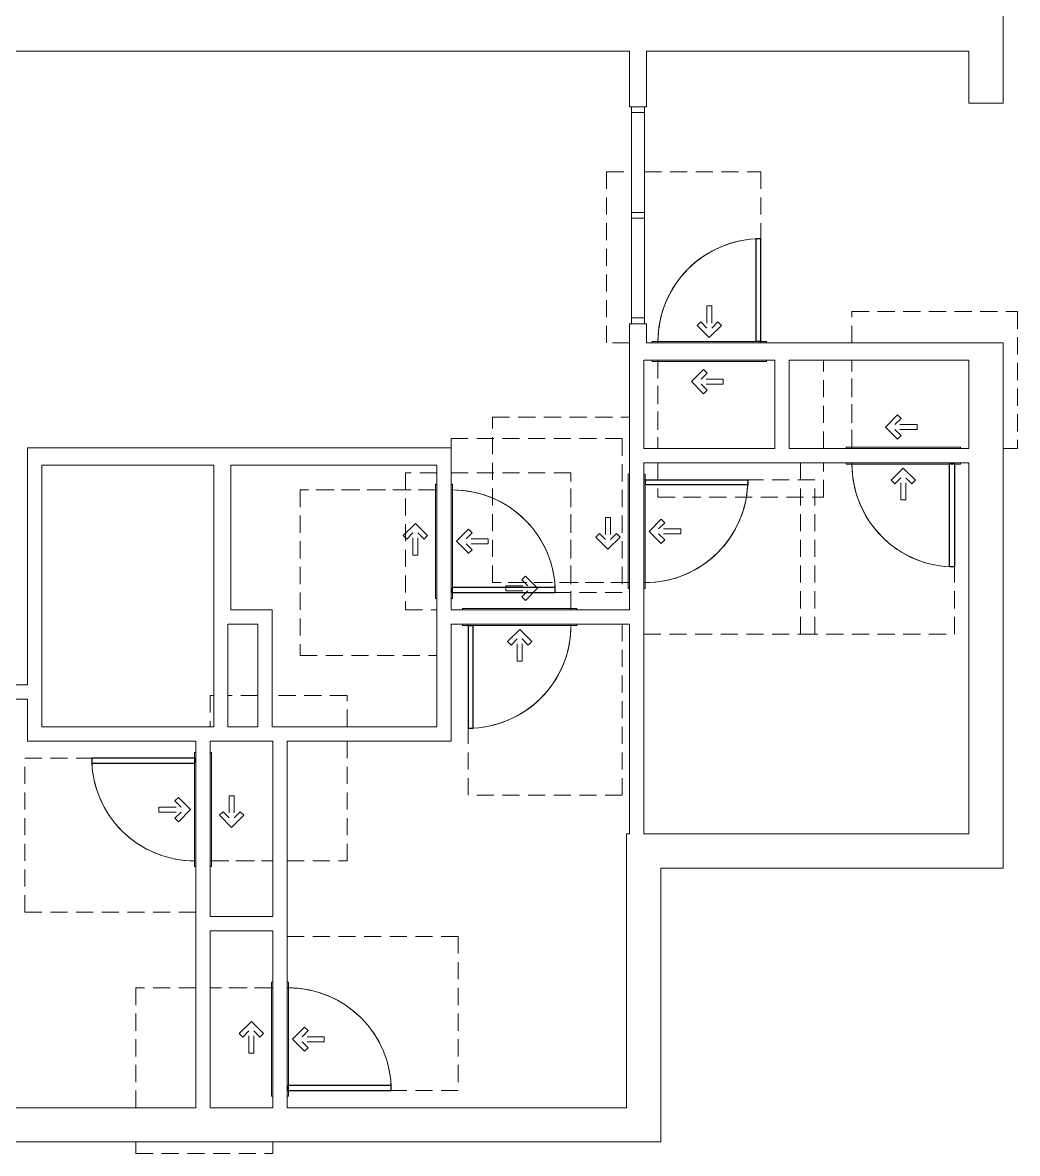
# Model space of a CAD drawing. Header units: inches. Extents: x -1419 to 104, y -84 to 1352.
# Drawn here: x -244.5 to 104.3, y 298.9 to 695.2 of the extents above; entities that cross this region are included whole.
import ezdxf

# ---------------------------------------------------------------- set-up
doc = ezdxf.new("R2010")
doc.units = ezdxf.units.IN
doc.header["$MEASUREMENT"] = 0
doc.linetypes.add('ADA Clearance', pattern=[9, 6, -3])
for name, color, linetype, lineweight in [('A-DOOR', 31, 'Continuous', 15), ('A-DOOR-FRAM', 31, 'Continuous', 9), ('A-GLAZ-CWMG', 51, 'Continuous', 9), ('A-WALL', 113, 'Continuous', 15), ('I-WALL', 2, 'Continuous', 15)]:
    doc.layers.add(name, color=color, linetype=linetype, lineweight=lineweight)

# ---------------------------------------------------------------- blocks, each defined once
blk = doc.blocks.new('Door-Single_CE_ - HM Door-2_ HM Frame-V18-ROOF')
at = {"layer": 'A-DOOR', "linetype": 'ADA Clearance', "lineweight": 9}
for p, q in [((-18, 50.5), (40, 50.5)), ((-18, 39.5), (-18, 50.5)), ((40, 50.5), (40, 2.5)), ((-18, 3), (-18, 33.5)), ((-2.02, 14.28), (-6.26, 10.04)), ((-0.78, 13.04), (-2.91, 10.91)), ((-0.78, 13.04), (-2.02, 14.28)), ((-2.02, 5.79), (-6.26, 10.04)), ((4.84, 10.91), (-2.91, 10.91)), ((4.84, 9.16), (-2.91, 9.16)), ((-0.78, 7.03), (-2.91, 9.16)), ((4.84, 10.91), (4.84, 9.16)), ((-0.78, 7.03), (-2.02, 5.79)), ((40, 2.5), (35, 2.5)), ((-36, -2.5), (-36, -62.5)), ((18, -62.5), (18, -3)), ((-4.26, -8.62), (-0.02, -4.37)), ((-3.02, -9.85), (-0.89, -7.72)), ((-0.89, -15.47), (-0.89, -7.72)), ((4.22, -8.62), (-0.02, -4.37)), ((0.86, -15.47), (0.86, -7.72)), ((2.99, -9.85), (0.86, -7.72)), ((-3.02, -9.85), (-4.26, -8.62)), ((2.99, -9.85), (4.22, -8.62)), ((0.86, -15.47), (-0.89, -15.47)), ((-36, -62.5), (18, -62.5))]:
    blk.add_line(p, q, dxfattribs=at)
at = {"layer": 'A-DOOR'}
for p, q in [((16.25, -39), (16.25, -3)), ((18, -3), (18, -39)), ((18, -39), (16.25, -39))]:
    blk.add_line(p, q, dxfattribs=at)
at = {"layer": 'A-DOOR', "lineweight": 25}
for p, q in [((16.25, -39), (16.25, -3)), ((18, -3), (18, -39)), ((18, -39), (16.25, -39))]:
    blk.add_line(p, q, dxfattribs=at)
at = {"layer": 'A-DOOR', "lineweight": 9}
blk.add_arc((18, -3), 36, 180.0012, 270, dxfattribs=at)
blk.add_arc((18, -3), 36, 180.0012, 270, dxfattribs=at)
blk.add_arc((18, -3), 36, 180.0012, 270, dxfattribs=at)
blk.add_arc((18, -3), 36, 180.0012, 270, dxfattribs=at)
blk = doc.blocks.new('Door-Single_CE_ - HM Door-2_ HM Frame-5153502-ROOF')
at = {"layer": 'A-DOOR', "linetype": 'ADA Clearance', "lineweight": 9}
for p, q in [((-36, 63), (-27.25, 63)), ((-36, 3), (-36, 63)), ((-22.75, 63), (18, 63)), ((18, 63), (18, 3.5)), ((-0.89, 15.97), (-0.89, 8.22)), ((0.86, 15.97), (-0.89, 15.97)), ((0.86, 15.97), (0.86, 8.22)), ((-3.02, 10.35), (-4.26, 9.12)), ((-4.26, 9.12), (-0.02, 4.87)), ((-3.02, 10.35), (-0.89, 8.22)), ((4.22, 9.12), (-0.02, 4.87)), ((2.99, 10.35), (0.86, 8.22)), ((2.99, 10.35), (4.22, 9.12)), ((-28, 3), (-36, 3)), ((-18, -3.5), (-18, -34)), ((40, -34), (40, -3)), ((-2.02, -6.29), (-6.26, -10.54)), ((-0.78, -7.53), (-2.91, -9.66)), ((-0.78, -7.53), (-2.02, -6.29)), ((-2.02, -14.78), (-6.26, -10.54)), ((4.84, -9.66), (-2.91, -9.66)), ((4.84, -11.41), (-2.91, -11.41)), ((-0.78, -13.54), (-2.91, -11.41)), ((4.84, -11.41), (4.84, -9.66)), ((-0.78, -13.54), (-2.02, -14.78)), ((-18, -39), (-18, -51)), ((40, -51), (40, -39)), ((-18, -51), (40, -51))]:
    blk.add_line(p, q, dxfattribs=at)
at = {"layer": 'A-DOOR'}
for p, q in [((18, 39.5), (16.25, 39.5)), ((16.25, 39.5), (16.25, 3.5)), ((18, 3.5), (18, 39.5))]:
    blk.add_line(p, q, dxfattribs=at)
at = {"layer": 'A-DOOR', "lineweight": 25}
for p, q in [((18, 39.5), (16.25, 39.5)), ((16.25, 39.5), (16.25, 3.5)), ((18, 3.5), (18, 39.5))]:
    blk.add_line(p, q, dxfattribs=at)
at = {"layer": 'A-DOOR', "lineweight": 9}
blk.add_arc((18, 3.5), 36, 90, 179.9988, dxfattribs=at)
blk.add_arc((18, 3.5), 36, 90, 179.9988, dxfattribs=at)
blk.add_arc((18, 3.5), 36, 90, 179.9988, dxfattribs=at)
blk.add_arc((18, 3.5), 36, 90, 179.9988, dxfattribs=at)
blk = doc.blocks.new('Door-Single_CE_ - HM Door-2_ HM Frame-V10-ROOF')
at = {"layer": 'A-DOOR', "linetype": 'ADA Clearance', "lineweight": 9}
for p, q in [((-18, 50.5), (40, 50.5)), ((-18, 3), (-18, 50.5)), ((40, 50.5), (40, 2.5)), ((-2.02, 14.28), (-6.26, 10.04)), ((-0.78, 13.04), (-2.91, 10.91)), ((-0.78, 13.04), (-2.02, 14.28)), ((-2.02, 5.79), (-6.26, 10.04)), ((4.84, 10.91), (-2.91, 10.91)), ((4.84, 9.16), (-2.91, 9.16)), ((-0.78, 7.03), (-2.91, 9.16)), ((4.84, 10.91), (4.84, 9.16)), ((-0.78, 7.03), (-2.02, 5.79)), ((-36, -2.5), (-36, -62.5)), ((18, -62.5), (18, -3)), ((-4.26, -8.62), (-0.02, -4.37)), ((-3.02, -9.85), (-0.89, -7.72)), ((-0.89, -15.47), (-0.89, -7.72)), ((4.22, -8.62), (-0.02, -4.37)), ((0.86, -15.47), (0.86, -7.72)), ((2.99, -9.85), (0.86, -7.72)), ((-3.02, -9.85), (-4.26, -8.62)), ((2.99, -9.85), (4.22, -8.62)), ((0.86, -15.47), (-0.89, -15.47)), ((-36, -62.5), (18, -62.5))]:
    blk.add_line(p, q, dxfattribs=at)
at = {"layer": 'A-DOOR'}
for p, q in [((16.25, -39), (16.25, -3)), ((18, -3), (18, -39)), ((18, -39), (16.25, -39))]:
    blk.add_line(p, q, dxfattribs=at)
at = {"layer": 'A-DOOR', "lineweight": 25}
for p, q in [((16.25, -39), (16.25, -3)), ((18, -3), (18, -39)), ((18, -39), (16.25, -39))]:
    blk.add_line(p, q, dxfattribs=at)
at = {"layer": 'A-DOOR', "lineweight": 9}
blk.add_arc((18, -3), 36, 180.0012, 270, dxfattribs=at)
blk.add_arc((18, -3), 36, 180.0012, 270, dxfattribs=at)
blk.add_arc((18, -3), 36, 180.0012, 270, dxfattribs=at)
blk.add_arc((18, -3), 36, 180.0012, 270, dxfattribs=at)
blk = doc.blocks.new('Door-Single_CE_ - HM Door-2_ HM Frame-V11-ROOF')
at = {"layer": 'A-DOOR', "linetype": 'ADA Clearance', "lineweight": 9}
for p, q in [((-36, 62.5), (18, 62.5)), ((-36, 2.5), (-36, 62.5)), ((18, 62.5), (18, 3)), ((-0.89, 15.47), (-0.89, 7.72)), ((0.86, 15.47), (-0.89, 15.47)), ((0.86, 15.47), (0.86, 7.72)), ((-3.02, 9.85), (-4.26, 8.62)), ((-4.26, 8.62), (-0.02, 4.37)), ((-3.02, 9.85), (-0.89, 7.72)), ((4.22, 8.62), (-0.02, 4.37)), ((2.99, 9.85), (0.86, 7.72)), ((2.99, 9.85), (4.22, 8.62)), ((-18, -3), (-18, -50.5)), ((40, -2.5), (29, -2.5)), ((40, -50.5), (40, -2.5)), ((-2.02, -5.79), (-6.26, -10.04)), ((-0.78, -7.03), (-2.91, -9.16)), ((-0.78, -7.03), (-2.02, -5.79)), ((-2.02, -14.28), (-6.26, -10.04)), ((4.84, -9.16), (-2.91, -9.16)), ((4.84, -10.91), (-2.91, -10.91)), ((-0.78, -13.04), (-2.91, -10.91)), ((4.84, -10.91), (4.84, -9.16)), ((-0.78, -13.04), (-2.02, -14.28)), ((-18, -50.5), (24, -50.5)), ((29, -50.5), (40, -50.5))]:
    blk.add_line(p, q, dxfattribs=at)
at = {"layer": 'A-DOOR'}
for p, q in [((18, 39), (16.25, 39)), ((16.25, 39), (16.25, 3)), ((18, 3), (18, 39))]:
    blk.add_line(p, q, dxfattribs=at)
at = {"layer": 'A-DOOR', "lineweight": 25}
for p, q in [((18, 39), (16.25, 39)), ((16.25, 39), (16.25, 3)), ((18, 3), (18, 39))]:
    blk.add_line(p, q, dxfattribs=at)
at = {"layer": 'A-DOOR', "lineweight": 9}
blk.add_arc((18, 3), 36, 90, 179.9988, dxfattribs=at)
blk.add_arc((18, 3), 36, 90, 179.9988, dxfattribs=at)
blk.add_arc((18, 3), 36, 90, 179.9988, dxfattribs=at)
blk.add_arc((18, 3), 36, 90, 179.9988, dxfattribs=at)
blk = doc.blocks.new('Door-Single_CE_ - HM Door-2_ HM Frame-V19-ROOF')
at = {"layer": 'A-DOOR', "linetype": 'ADA Clearance', "lineweight": 9}
for p, q in [((-36, 62.5), (18, 62.5)), ((-36, 2.5), (-36, 62.5)), ((18, 62.5), (18, 3)), ((-0.89, 15.47), (-0.89, 7.72)), ((0.86, 15.47), (-0.89, 15.47)), ((0.86, 15.47), (0.86, 7.72)), ((-3.02, 9.85), (-4.26, 8.62)), ((-4.26, 8.62), (-0.02, 4.37)), ((-3.02, 9.85), (-0.89, 7.72)), ((4.22, 8.62), (-0.02, 4.37)), ((2.99, 9.85), (0.86, 7.72)), ((2.99, 9.85), (4.22, 8.62)), ((-32.73, 2.5), (-36, 2.5)), ((-18, -3), (-18, -50.5)), ((40, -50.5), (40, -2.5)), ((-2.02, -5.79), (-6.26, -10.04)), ((-0.78, -7.03), (-2.91, -9.16)), ((-0.78, -7.03), (-2.02, -5.79)), ((-2.02, -14.28), (-6.26, -10.04)), ((4.84, -9.16), (-2.91, -9.16)), ((4.84, -10.91), (-2.91, -10.91)), ((-0.78, -13.04), (-2.91, -10.91)), ((4.84, -10.91), (4.84, -9.16)), ((-0.78, -13.04), (-2.02, -14.28)), ((-18, -50.5), (40, -50.5))]:
    blk.add_line(p, q, dxfattribs=at)
at = {"layer": 'A-DOOR'}
for p, q in [((18, 39), (16.25, 39)), ((16.25, 39), (16.25, 3)), ((18, 3), (18, 39))]:
    blk.add_line(p, q, dxfattribs=at)
at = {"layer": 'A-DOOR', "lineweight": 25}
for p, q in [((18, 39), (16.25, 39)), ((16.25, 39), (16.25, 3)), ((18, 3), (18, 39))]:
    blk.add_line(p, q, dxfattribs=at)
at = {"layer": 'A-DOOR', "lineweight": 9}
blk.add_arc((18, 3), 36, 90, 179.9988, dxfattribs=at)
blk.add_arc((18, 3), 36, 90, 179.9988, dxfattribs=at)
blk.add_arc((18, 3), 36, 90, 179.9988, dxfattribs=at)
blk.add_arc((18, 3), 36, 90, 179.9988, dxfattribs=at)
blk = doc.blocks.new('Door-Single_CE_ - HM Door-2_ HM Frame-V13-ROOF')
at = {"layer": 'A-DOOR', "linetype": 'ADA Clearance', "lineweight": 9}
for p, q in [((-36, 62.5), (18, 62.5)), ((-36, 2.5), (-36, 62.5)), ((18, 62.5), (18, 3)), ((-0.89, 15.47), (-0.89, 7.72)), ((0.86, 15.47), (-0.89, 15.47)), ((0.86, 15.47), (0.86, 7.72)), ((-3.02, 9.85), (-4.26, 8.62)), ((-4.26, 8.62), (-0.02, 4.37)), ((-3.02, 9.85), (-0.89, 7.72)), ((4.22, 8.62), (-0.02, 4.37)), ((2.99, 9.85), (0.86, 7.72)), ((2.99, 9.85), (4.22, 8.62)), ((-18, -3), (-18, -24.5)), ((40, -2.5), (36, -2.5)), ((40, -50.5), (40, -2.5)), ((-2.02, -5.79), (-6.26, -10.04)), ((-0.78, -7.03), (-2.91, -9.16)), ((-0.78, -7.03), (-2.02, -5.79)), ((-2.02, -14.28), (-6.26, -10.04)), ((4.84, -9.16), (-2.91, -9.16)), ((4.84, -10.91), (-2.91, -10.91)), ((-0.78, -13.04), (-2.91, -10.91)), ((4.84, -10.91), (4.84, -9.16)), ((-0.78, -13.04), (-2.02, -14.28)), ((-18, -29.5), (-18, -50.5)), ((-18, -50.5), (24, -50.5)), ((36, -50.5), (40, -50.5))]:
    blk.add_line(p, q, dxfattribs=at)
at = {"layer": 'A-DOOR'}
for p, q in [((18, 39), (16.25, 39)), ((16.25, 39), (16.25, 3)), ((18, 3), (18, 39))]:
    blk.add_line(p, q, dxfattribs=at)
at = {"layer": 'A-DOOR', "lineweight": 25}
for p, q in [((18, 39), (16.25, 39)), ((16.25, 39), (16.25, 3)), ((18, 3), (18, 39))]:
    blk.add_line(p, q, dxfattribs=at)
at = {"layer": 'A-DOOR', "lineweight": 9}
blk.add_arc((18, 3), 36, 90, 179.9988, dxfattribs=at)
blk.add_arc((18, 3), 36, 90, 179.9988, dxfattribs=at)
blk.add_arc((18, 3), 36, 90, 179.9988, dxfattribs=at)
blk.add_arc((18, 3), 36, 90, 179.9988, dxfattribs=at)
blk = doc.blocks.new('Door-Single_CE_ - HM Door-2_ HM Frame-V14-ROOF')
at = {"layer": 'A-DOOR', "linetype": 'ADA Clearance', "lineweight": 9}
for p, q in [((-36, 62.5), (18, 62.5)), ((-36, 2.5), (-36, 62.5)), ((18, 62.5), (18, 3)), ((-0.89, 15.47), (-0.89, 7.72)), ((0.86, 15.47), (-0.89, 15.47)), ((0.86, 15.47), (0.86, 7.72)), ((-3.02, 9.85), (-4.26, 8.62)), ((-4.26, 8.62), (-0.02, 4.37)), ((-3.02, 9.85), (-0.89, 7.72)), ((4.22, 8.62), (-0.02, 4.37)), ((2.99, 9.85), (0.86, 7.72)), ((2.99, 9.85), (4.22, 8.62)), ((-18, -3), (-18, -24.5)), ((40, -2.5), (29, -2.5)), ((40, -3.75), (40, -2.5)), ((-2.02, -5.79), (-6.26, -10.04)), ((-0.78, -7.03), (-2.91, -9.16)), ((-0.78, -7.03), (-2.02, -5.79)), ((-2.02, -14.28), (-6.26, -10.04)), ((4.84, -9.16), (-2.91, -9.16)), ((4.84, -10.91), (-2.91, -10.91)), ((-0.78, -13.04), (-2.91, -10.91)), ((4.84, -10.91), (4.84, -9.16)), ((40, -19.25), (40, -8.75)), ((-0.78, -13.04), (-2.02, -14.28)), ((40, -50.5), (40, -24.25)), ((-18, -29.5), (-18, -50.5)), ((-18, -50.5), (24, -50.5)), ((29, -50.5), (40, -50.5))]:
    blk.add_line(p, q, dxfattribs=at)
at = {"layer": 'A-DOOR'}
for p, q in [((18, 39), (16.25, 39)), ((16.25, 39), (16.25, 3)), ((18, 3), (18, 39))]:
    blk.add_line(p, q, dxfattribs=at)
at = {"layer": 'A-DOOR', "lineweight": 25}
for p, q in [((18, 39), (16.25, 39)), ((16.25, 39), (16.25, 3)), ((18, 3), (18, 39))]:
    blk.add_line(p, q, dxfattribs=at)
at = {"layer": 'A-DOOR', "lineweight": 9}
blk.add_arc((18, 3), 36, 90, 179.9988, dxfattribs=at)
blk.add_arc((18, 3), 36, 90, 179.9988, dxfattribs=at)
blk.add_arc((18, 3), 36, 90, 179.9988, dxfattribs=at)
blk.add_arc((18, 3), 36, 90, 179.9988, dxfattribs=at)
blk = doc.blocks.new('Door-Single_CE_ - HM Door-2_ HM Frame-V58-ROOF')
at = {"layer": 'A-DOOR', "linetype": 'ADA Clearance', "lineweight": 9}
for p, q in [((-18, 50.5), (40, 50.5)), ((-18, 39.5), (-18, 50.5)), ((40, 50.5), (40, 2.5)), ((-18, 2.5), (-18, 33.5)), ((-2.02, 14.28), (-6.26, 10.04)), ((-0.78, 13.04), (-2.91, 10.91)), ((-0.78, 13.04), (-2.02, 14.28)), ((-2.02, 5.79), (-6.26, 10.04)), ((4.84, 10.91), (-2.91, 10.91)), ((4.84, 9.16), (-2.91, 9.16)), ((-0.78, 7.03), (-2.91, 9.16)), ((4.84, 10.91), (4.84, 9.16)), ((-0.78, 7.03), (-2.02, 5.79)), ((40, 2.5), (35, 2.5)), ((-36, -2.5), (-36, -62.5)), ((18, -62.5), (18, -2.5)), ((-4.26, -8.62), (-0.02, -4.37)), ((-3.02, -9.85), (-0.89, -7.72)), ((-0.89, -15.47), (-0.89, -7.72)), ((4.22, -8.62), (-0.02, -4.37)), ((0.86, -15.47), (0.86, -7.72)), ((2.99, -9.85), (0.86, -7.72)), ((-3.02, -9.85), (-4.26, -8.62)), ((2.99, -9.85), (4.22, -8.62)), ((0.86, -15.47), (-0.89, -15.47)), ((-36, -62.5), (18, -62.5))]:
    blk.add_line(p, q, dxfattribs=at)
at = {"layer": 'A-DOOR'}
for p, q in [((16.25, -39), (16.25, -3)), ((16.25, -3), (18, -3)), ((18, -3), (18, -39)), ((18, -39), (16.25, -39))]:
    blk.add_line(p, q, dxfattribs=at)
at = {"layer": 'A-DOOR', "lineweight": 25}
for p, q in [((16.25, -39), (16.25, -3)), ((18, -3), (16.25, -3)), ((18, -3), (18, -39)), ((18, -39), (16.25, -39))]:
    blk.add_line(p, q, dxfattribs=at)
at = {"layer": 'A-DOOR', "lineweight": 9}
for start in [179.5, 179.5, 179.5, 180.0012]:
    blk.add_arc((18, -3), 36, start, 270, dxfattribs=at)
at = {"layer": 'A-DOOR-FRAM'}
for p, q in [((-20, 3), (20, 3)), ((-20, 2.5), (-20, 3)), ((20, 3), (20, 2.5)), ((-20, -3), (-20, -2.5)), ((20, -3), (-20, -3)), ((20, -2.5), (20, -3))]:
    blk.add_line(p, q, dxfattribs=at)
blk = doc.blocks.new('Door-Single_CE_ - HM Door-2_ HM Frame-V59-ROOF')
at = {"layer": 'A-DOOR', "linetype": 'ADA Clearance', "lineweight": 9}
for p, q in [((-36, 63), (-27.25, 63)), ((-36, 3), (-36, 63)), ((-22.75, 63), (18, 63)), ((18, 63), (18, 3)), ((-0.89, 15.97), (-0.89, 8.22)), ((0.86, 15.97), (-0.89, 15.97)), ((0.86, 15.97), (0.86, 8.22)), ((-3.02, 10.35), (-4.26, 9.12)), ((-4.26, 9.12), (-0.02, 4.87)), ((-3.02, 10.35), (-0.89, 8.22)), ((4.22, 9.12), (-0.02, 4.87)), ((2.99, 10.35), (0.86, 8.22)), ((2.99, 10.35), (4.22, 9.12)), ((-28, 3), (-36, 3)), ((-18, -3), (-18, -34)), ((40, -34), (40, -3)), ((-2.02, -6.29), (-6.26, -10.54)), ((-0.78, -7.53), (-2.91, -9.66)), ((-0.78, -7.53), (-2.02, -6.29)), ((-2.02, -14.78), (-6.26, -10.54)), ((4.84, -9.66), (-2.91, -9.66)), ((4.84, -11.41), (-2.91, -11.41)), ((-0.78, -13.54), (-2.91, -11.41)), ((4.84, -11.41), (4.84, -9.66)), ((-0.78, -13.54), (-2.02, -14.78)), ((-18, -39), (-18, -51)), ((40, -51), (40, -39)), ((-18, -51), (40, -51))]:
    blk.add_line(p, q, dxfattribs=at)
at = {"layer": 'A-DOOR'}
for p, q in [((18, 39.5), (16.25, 39.5)), ((16.25, 39.5), (16.25, 3.5)), ((18, 3.5), (18, 39.5)), ((16.25, 3.5), (18, 3.5))]:
    blk.add_line(p, q, dxfattribs=at)
at = {"layer": 'A-DOOR', "lineweight": 25}
for p, q in [((18, 39.5), (16.25, 39.5)), ((16.25, 39.5), (16.25, 3.5)), ((18, 3.5), (18, 39.5)), ((18, 3.5), (16.25, 3.5))]:
    blk.add_line(p, q, dxfattribs=at)
at = {"layer": 'A-DOOR', "lineweight": 9}
for end in [179.9988, 180.5, 180.5, 180.5]:
    blk.add_arc((18, 3.5), 36, 90, end, dxfattribs=at)
at = {"layer": 'A-DOOR-FRAM'}
for p, q in [((-20, 3.5), (20, 3.5)), ((-20, 3), (-20, 3.5)), ((20, 3.5), (20, 3)), ((-20, -3.5), (-20, -3)), ((20, -3.5), (-20, -3.5)), ((20, -3), (20, -3.5))]:
    blk.add_line(p, q, dxfattribs=at)
blk = doc.blocks.new('Door-Single_CE_ - HM Door-2_ HM Frame-V49-ROOF')
at = {"layer": 'A-DOOR', "linetype": 'ADA Clearance', "lineweight": 9}
for p, q in [((-18, 50.5), (40, 50.5)), ((-18, 2.5), (-18, 50.5)), ((40, 50.5), (40, 2.5)), ((-2.02, 14.28), (-6.26, 10.04)), ((-0.78, 13.04), (-2.91, 10.91)), ((-0.78, 13.04), (-2.02, 14.28)), ((-2.02, 5.79), (-6.26, 10.04)), ((4.84, 10.91), (-2.91, 10.91)), ((4.84, 9.16), (-2.91, 9.16)), ((-0.78, 7.03), (-2.91, 9.16)), ((4.84, 10.91), (4.84, 9.16)), ((-0.78, 7.03), (-2.02, 5.79)), ((-36, -2.5), (-36, -62.5)), ((18, -62.5), (18, -2.5)), ((-4.26, -8.62), (-0.02, -4.37)), ((-3.02, -9.85), (-0.89, -7.72)), ((-0.89, -15.47), (-0.89, -7.72)), ((4.22, -8.62), (-0.02, -4.37)), ((0.86, -15.47), (0.86, -7.72)), ((2.99, -9.85), (0.86, -7.72)), ((-3.02, -9.85), (-4.26, -8.62)), ((2.99, -9.85), (4.22, -8.62)), ((0.86, -15.47), (-0.89, -15.47)), ((-36, -62.5), (18, -62.5))]:
    blk.add_line(p, q, dxfattribs=at)
at = {"layer": 'A-DOOR'}
for p, q in [((16.25, -39), (16.25, -3)), ((16.25, -3), (18, -3)), ((18, -3), (18, -39)), ((18, -39), (16.25, -39))]:
    blk.add_line(p, q, dxfattribs=at)
at = {"layer": 'A-DOOR', "lineweight": 25}
for p, q in [((16.25, -39), (16.25, -3)), ((18, -3), (16.25, -3)), ((18, -3), (18, -39)), ((18, -39), (16.25, -39))]:
    blk.add_line(p, q, dxfattribs=at)
at = {"layer": 'A-DOOR', "lineweight": 9}
for start in [179.5, 179.5, 179.5, 180.0012]:
    blk.add_arc((18, -3), 36, start, 270, dxfattribs=at)
at = {"layer": 'A-DOOR-FRAM'}
for p, q in [((-20, 3), (20, 3)), ((-20, 2.5), (-20, 3)), ((20, 3), (20, 2.5)), ((-20, -3), (-20, -2.5)), ((20, -3), (-20, -3)), ((20, -2.5), (20, -3))]:
    blk.add_line(p, q, dxfattribs=at)
blk = doc.blocks.new('Door-Single_CE_ - HM Door-2_ HM Frame-V50-ROOF')
at = {"layer": 'A-DOOR', "linetype": 'ADA Clearance', "lineweight": 9}
for p, q in [((-36, 62.5), (18, 62.5)), ((-36, 2.5), (-36, 62.5)), ((18, 62.5), (18, 2.5)), ((-0.89, 15.47), (-0.89, 7.72)), ((0.86, 15.47), (-0.89, 15.47)), ((0.86, 15.47), (0.86, 7.72)), ((-3.02, 9.85), (-4.26, 8.62)), ((-4.26, 8.62), (-0.02, 4.37)), ((-3.02, 9.85), (-0.89, 7.72)), ((4.22, 8.62), (-0.02, 4.37)), ((2.99, 9.85), (0.86, 7.72)), ((2.99, 9.85), (4.22, 8.62)), ((-18, -2.5), (-18, -50.5)), ((40, -2.5), (29, -2.5)), ((40, -50.5), (40, -2.5)), ((-2.02, -5.79), (-6.26, -10.04)), ((-0.78, -7.03), (-2.91, -9.16)), ((-0.78, -7.03), (-2.02, -5.79)), ((-2.02, -14.28), (-6.26, -10.04)), ((4.84, -9.16), (-2.91, -9.16)), ((4.84, -10.91), (-2.91, -10.91)), ((-0.78, -13.04), (-2.91, -10.91)), ((4.84, -10.91), (4.84, -9.16)), ((-0.78, -13.04), (-2.02, -14.28)), ((-18, -50.5), (24, -50.5)), ((29, -50.5), (40, -50.5))]:
    blk.add_line(p, q, dxfattribs=at)
at = {"layer": 'A-DOOR'}
for p, q in [((18, 39), (16.25, 39)), ((16.25, 39), (16.25, 3)), ((18, 3), (18, 39)), ((16.25, 3), (18, 3))]:
    blk.add_line(p, q, dxfattribs=at)
at = {"layer": 'A-DOOR', "lineweight": 25}
for p, q in [((18, 39), (16.25, 39)), ((16.25, 39), (16.25, 3)), ((18, 3), (18, 39)), ((18, 3), (16.25, 3))]:
    blk.add_line(p, q, dxfattribs=at)
at = {"layer": 'A-DOOR', "lineweight": 9}
for end in [179.9988, 180.5, 180.5, 180.5]:
    blk.add_arc((18, 3), 36, 90, end, dxfattribs=at)
at = {"layer": 'A-DOOR-FRAM'}
for p, q in [((-20, 3), (20, 3)), ((-20, 2.5), (-20, 3)), ((20, 3), (20, 2.5)), ((-20, -3), (-20, -2.5)), ((20, -3), (-20, -3)), ((20, -2.5), (20, -3))]:
    blk.add_line(p, q, dxfattribs=at)
blk = doc.blocks.new('Door-Single_CE_ - HM Door-2_ HM Frame-V51-ROOF')
at = {"layer": 'A-DOOR', "linetype": 'ADA Clearance', "lineweight": 9}
for p, q in [((-36, 62.5), (18, 62.5)), ((-36, 2.5), (-36, 62.5)), ((18, 62.5), (18, 2.5)), ((-0.89, 15.47), (-0.89, 7.72)), ((0.86, 15.47), (-0.89, 15.47)), ((0.86, 15.47), (0.86, 7.72)), ((-3.02, 9.85), (-4.26, 8.62)), ((-4.26, 8.62), (-0.02, 4.37)), ((-3.02, 9.85), (-0.89, 7.72)), ((4.22, 8.62), (-0.02, 4.37)), ((2.99, 9.85), (0.86, 7.72)), ((2.99, 9.85), (4.22, 8.62)), ((-32.73, 2.5), (-36, 2.5)), ((-18, -2.5), (-18, -50.5)), ((40, -50.5), (40, -2.5)), ((-2.02, -5.79), (-6.26, -10.04)), ((-0.78, -7.03), (-2.91, -9.16)), ((-0.78, -7.03), (-2.02, -5.79)), ((-2.02, -14.28), (-6.26, -10.04)), ((4.84, -9.16), (-2.91, -9.16)), ((4.84, -10.91), (-2.91, -10.91)), ((-0.78, -13.04), (-2.91, -10.91)), ((4.84, -10.91), (4.84, -9.16)), ((-0.78, -13.04), (-2.02, -14.28)), ((-18, -50.5), (40, -50.5))]:
    blk.add_line(p, q, dxfattribs=at)
at = {"layer": 'A-DOOR'}
for p, q in [((18, 39), (16.25, 39)), ((16.25, 39), (16.25, 3)), ((18, 3), (18, 39)), ((16.25, 3), (18, 3))]:
    blk.add_line(p, q, dxfattribs=at)
at = {"layer": 'A-DOOR', "lineweight": 25}
for p, q in [((18, 39), (16.25, 39)), ((16.25, 39), (16.25, 3)), ((18, 3), (18, 39)), ((18, 3), (16.25, 3))]:
    blk.add_line(p, q, dxfattribs=at)
at = {"layer": 'A-DOOR', "lineweight": 9}
for end in [179.9988, 180.5, 180.5, 180.5]:
    blk.add_arc((18, 3), 36, 90, end, dxfattribs=at)
at = {"layer": 'A-DOOR-FRAM'}
for p, q in [((-20, 3), (20, 3)), ((-20, 2.5), (-20, 3)), ((20, 3), (20, 2.5)), ((-20, -3), (-20, -2.5)), ((20, -3), (-20, -3)), ((20, -2.5), (20, -3))]:
    blk.add_line(p, q, dxfattribs=at)
blk = doc.blocks.new('Door-Single_CE_ - HM Door-2_ HM Frame-V52-ROOF')
at = {"layer": 'A-DOOR', "linetype": 'ADA Clearance', "lineweight": 9}
for p, q in [((-36, 62.5), (18, 62.5)), ((-36, 2.5), (-36, 62.5)), ((18, 62.5), (18, 2.5)), ((-0.89, 15.47), (-0.89, 7.72)), ((0.86, 15.47), (-0.89, 15.47)), ((0.86, 15.47), (0.86, 7.72)), ((-3.02, 9.85), (-4.26, 8.62)), ((-4.26, 8.62), (-0.02, 4.37)), ((-3.02, 9.85), (-0.89, 7.72)), ((4.22, 8.62), (-0.02, 4.37)), ((2.99, 9.85), (0.86, 7.72)), ((2.99, 9.85), (4.22, 8.62)), ((-18, -2.5), (-18, -24.5)), ((40, -2.5), (36, -2.5)), ((40, -50.5), (40, -2.5)), ((-2.02, -5.79), (-6.26, -10.04)), ((-0.78, -7.03), (-2.91, -9.16)), ((-0.78, -7.03), (-2.02, -5.79)), ((-2.02, -14.28), (-6.26, -10.04)), ((4.84, -9.16), (-2.91, -9.16)), ((4.84, -10.91), (-2.91, -10.91)), ((-0.78, -13.04), (-2.91, -10.91)), ((4.84, -10.91), (4.84, -9.16)), ((-0.78, -13.04), (-2.02, -14.28)), ((-18, -29.5), (-18, -50.5)), ((-18, -50.5), (24, -50.5)), ((36, -50.5), (40, -50.5))]:
    blk.add_line(p, q, dxfattribs=at)
at = {"layer": 'A-DOOR'}
for p, q in [((18, 39), (16.25, 39)), ((16.25, 39), (16.25, 3)), ((18, 3), (18, 39)), ((16.25, 3), (18, 3))]:
    blk.add_line(p, q, dxfattribs=at)
at = {"layer": 'A-DOOR', "lineweight": 25}
for p, q in [((18, 39), (16.25, 39)), ((16.25, 39), (16.25, 3)), ((18, 3), (18, 39)), ((18, 3), (16.25, 3))]:
    blk.add_line(p, q, dxfattribs=at)
at = {"layer": 'A-DOOR', "lineweight": 9}
for end in [179.9988, 180.5, 180.5, 180.5]:
    blk.add_arc((18, 3), 36, 90, end, dxfattribs=at)
at = {"layer": 'A-DOOR-FRAM'}
for p, q in [((-20, 3), (20, 3)), ((-20, 2.5), (-20, 3)), ((20, 3), (20, 2.5)), ((-20, -3), (-20, -2.5)), ((20, -3), (-20, -3)), ((20, -2.5), (20, -3))]:
    blk.add_line(p, q, dxfattribs=at)
blk = doc.blocks.new('Door-Single_CE_ - HM Door-2_ HM Frame-V53-ROOF')
at = {"layer": 'A-DOOR', "linetype": 'ADA Clearance', "lineweight": 9}
for p, q in [((-36, 62.5), (18, 62.5)), ((-36, 2.5), (-36, 62.5)), ((18, 62.5), (18, 2.5)), ((-0.89, 15.47), (-0.89, 7.72)), ((0.86, 15.47), (-0.89, 15.47)), ((0.86, 15.47), (0.86, 7.72)), ((-3.02, 9.85), (-4.26, 8.62)), ((-4.26, 8.62), (-0.02, 4.37)), ((-3.02, 9.85), (-0.89, 7.72)), ((4.22, 8.62), (-0.02, 4.37)), ((2.99, 9.85), (0.86, 7.72)), ((2.99, 9.85), (4.22, 8.62)), ((-18, -2.5), (-18, -24.5)), ((40, -2.5), (29, -2.5)), ((40, -3.75), (40, -2.5)), ((-2.02, -5.79), (-6.26, -10.04)), ((-0.78, -7.03), (-2.91, -9.16)), ((-0.78, -7.03), (-2.02, -5.79)), ((-2.02, -14.28), (-6.26, -10.04)), ((4.84, -9.16), (-2.91, -9.16)), ((4.84, -10.91), (-2.91, -10.91)), ((-0.78, -13.04), (-2.91, -10.91)), ((4.84, -10.91), (4.84, -9.16)), ((40, -19.25), (40, -8.75)), ((-0.78, -13.04), (-2.02, -14.28)), ((40, -50.5), (40, -24.25)), ((-18, -29.5), (-18, -50.5)), ((-18, -50.5), (24, -50.5)), ((29, -50.5), (40, -50.5))]:
    blk.add_line(p, q, dxfattribs=at)
at = {"layer": 'A-DOOR'}
for p, q in [((18, 39), (16.25, 39)), ((16.25, 39), (16.25, 3)), ((18, 3), (18, 39)), ((16.25, 3), (18, 3))]:
    blk.add_line(p, q, dxfattribs=at)
at = {"layer": 'A-DOOR', "lineweight": 25}
for p, q in [((18, 39), (16.25, 39)), ((16.25, 39), (16.25, 3)), ((18, 3), (18, 39)), ((18, 3), (16.25, 3))]:
    blk.add_line(p, q, dxfattribs=at)
at = {"layer": 'A-DOOR', "lineweight": 9}
for end in [179.9988, 180.5, 180.5, 180.5]:
    blk.add_arc((18, 3), 36, 90, end, dxfattribs=at)
at = {"layer": 'A-DOOR-FRAM'}
for p, q in [((-20, 3), (20, 3)), ((-20, 2.5), (-20, 3)), ((20, 3), (20, 2.5)), ((-20, -3), (-20, -2.5)), ((20, -3), (-20, -3)), ((20, -2.5), (20, -3))]:
    blk.add_line(p, q, dxfattribs=at)
blk = doc.blocks.new('Rectangular Mullion - 4 1_2_ x 2_ Rectangular_CE_-5153520-ROOF')
at = {"layer": 'A-GLAZ-CWMG'}
for p, q in [((-948.96, 789.15), (-944.46, 789.15)), ((-948.96, 754.15), (-948.96, 789.15)), ((-944.46, 789.15), (-944.46, 754.15)), ((-944.46, 754.15), (-948.96, 754.15))]:
    blk.add_line(p, q, dxfattribs=at)
blk = doc.blocks.new('Rectangular Mullion - 4 1_2_ x 2_ Rectangular_CE_-5153524-ROOF')
at = {"layer": 'A-GLAZ-CWMG'}
for p, q in [((-2, -2.25), (-2, 2.25)), ((-2, 2.25), (0, 2.25)), ((0, 2.25), (0, -2.25)), ((0, -2.25), (-2, -2.25))]:
    blk.add_line(p, q, dxfattribs=at)
blk = doc.blocks.new('Rectangular Mullion - 4 1_2_ x 2_ Rectangular_CE_-5153525-ROOF')
at = {"layer": 'A-GLAZ-CWMG'}
for p, q in [((0, 2.25), (-2, 2.25)), ((-2, 2.25), (-2, -2.25)), ((0, -2.25), (0, 2.25)), ((-2, -2.25), (0, -2.25))]:
    blk.add_line(p, q, dxfattribs=at)
blk = doc.blocks.new('Rectangular Mullion - 4 1_2_ x 2_ Rectangular_CE_-5153522-ROOF')
at = {"layer": 'A-GLAZ-CWMG'}
for p, q in [((-1, -2.25), (-1, 2.25)), ((-1, 2.25), (1, 2.25)), ((1, 2.25), (1, -2.25)), ((1, -2.25), (-1, -2.25))]:
    blk.add_line(p, q, dxfattribs=at)

msp = doc.modelspace()

# ---------------------------------------------------------------- linework, layer by layer
at = {"layer": 'A-WALL'}
for p, q in [((99.29, 713.9), (99.29, 666.9)), ((-31.71, 685.15), (-434.71, 685.15)), ((-31.71, 665.65), (-31.71, 685.15)), ((87.29, 685.15), (-25.71, 685.15)), ((-25.71, 685.15), (-25.71, 665.65)), ((87.29, 666.9), (87.29, 685.15)), ((99.29, 666.9), (87.29, 666.9)), ((-31.71, 665.65), (-25.71, 665.65)), ((-31.71, 576.9), (-31.71, 589.65)), ((-25.71, 589.65), (-31.71, 589.65)), ((-25.71, 589.65), (-25.71, 582.9)), ((-25.71, 582.9), (99.29, 582.9)), ((99.29, 582.9), (99.29, 398.9)), ((19.29, 576.9), (-26.71, 576.9)), ((87.29, 576.9), (24.29, 576.9)), ((87.29, 545.9), (87.29, 576.9)), ((-237.71, 546.13), (-94.21, 546.13)), ((-94.21, 540.13), (-94.21, 546.13)), ((-177.46, 540.13), (-237.71, 540.13)), ((-177.46, 484.4), (-177.46, 540.13)), ((-99.21, 540.13), (-171.46, 540.13)), ((-171.46, 540.13), (-171.46, 489.4)), ((87.29, 410.9), (87.29, 540.9)), ((-172.46, 484.4), (-171.46, 484.4)), ((-32.71, 410.9), (-31.71, 410.9)), ((-32.71, 314.9), (-32.71, 410.9)), ((-26.71, 410.9), (87.29, 410.9)), ((99.29, 398.9), (-20.71, 398.9)), ((-20.71, 398.9), (-20.71, 302.9)), ((-304.71, 314.9), (-183.71, 314.9)), ((-178.71, 314.9), (-156.71, 314.9)), ((-151.71, 314.9), (-32.71, 314.9)), ((-20.71, 302.9), (-316.71, 302.9))]:
    msp.add_line(p, q, dxfattribs=at)
at = {"layer": 'I-WALL'}
for p, q in [((-31.71, 489.4), (-31.71, 576.9)), ((-26.71, 576.9), (-26.71, 545.9)), ((19.29, 545.9), (19.29, 576.9)), ((24.29, 576.9), (24.29, 545.9)), ((-242.71, 463.13), (-242.71, 546.13)), ((-237.71, 546.13), (-242.71, 546.13)), ((-26.71, 545.9), (19.29, 545.9)), ((24.29, 545.9), (87.29, 545.9)), ((-237.71, 540.13), (-237.71, 448.4)), ((-99.21, 448.4), (-99.21, 540.13)), ((-94.21, 540.13), (-94.21, 489.4)), ((87.29, 540.9), (-26.71, 540.9)), ((-26.71, 540.9), (-26.71, 410.9)), ((-171.46, 489.4), (-156.96, 489.4)), ((-156.96, 489.4), (-156.96, 448.4)), ((-94.21, 489.4), (-31.71, 489.4)), ((-177.46, 448.4), (-177.46, 484.4)), ((-172.46, 484.4), (-172.46, 448.4)), ((-161.96, 484.4), (-171.46, 484.4)), ((-161.96, 448.4), (-161.96, 484.4)), ((-94.21, 484.4), (-94.21, 443.4)), ((-31.71, 484.4), (-94.21, 484.4)), ((-31.71, 410.9), (-31.71, 484.4)), ((-305.21, 463.13), (-242.71, 463.13)), ((-242.71, 458.13), (-305.21, 458.13)), ((-242.71, 443.4), (-242.71, 458.13)), ((-237.71, 448.4), (-177.46, 448.4)), ((-172.46, 448.4), (-161.96, 448.4)), ((-156.96, 448.4), (-99.21, 448.4)), ((-183.71, 443.4), (-242.71, 443.4)), ((-183.71, 314.9), (-183.71, 443.4)), ((-156.71, 443.4), (-178.71, 443.4)), ((-178.71, 443.4), (-178.71, 381.9)), ((-156.71, 381.9), (-156.71, 443.4)), ((-94.21, 443.4), (-151.71, 443.4)), ((-151.71, 443.4), (-151.71, 314.9)), ((-178.71, 381.9), (-156.71, 381.9)), ((-178.71, 376.9), (-178.71, 314.9)), ((-156.71, 376.9), (-178.71, 376.9)), ((-156.71, 314.9), (-156.71, 376.9))]:
    msp.add_line(p, q, dxfattribs=at)

# ---------------------------------------------------------------- block references
at = {"layer": 'A-DOOR', "lineweight": 9}
for name, p in [('Door-Single_CE_ - HM Door-2_ HM Frame-5153502-ROOF', (-3.71, 579.9)), ('Door-Single_CE_ - HM Door-2_ HM Frame-5153502-ROOF', (-3.71, 579.9)), ('Door-Single_CE_ - HM Door-2_ HM Frame-V59-ROOF', (-3.71, 579.9)), ('Door-Single_CE_ - HM Door-2_ HM Frame-V18-ROOF', (64.29, 543.4)), ('Door-Single_CE_ - HM Door-2_ HM Frame-V18-ROOF', (64.29, 543.4)), ('Door-Single_CE_ - HM Door-2_ HM Frame-V58-ROOF', (64.29, 543.4))]:
    msp.add_blockref(name, p, dxfattribs=at)
for name, p, rotation in [('Door-Single_CE_ - HM Door-2_ HM Frame-V10-ROOF', (-29.21, 516.9), 89.99999999999984), ('Door-Single_CE_ - HM Door-2_ HM Frame-V10-ROOF', (-29.21, 516.9), 89.99999999999984), ('Door-Single_CE_ - HM Door-2_ HM Frame-V49-ROOF', (-29.21, 516.9), 89.99999999999984), ('Door-Single_CE_ - HM Door-2_ HM Frame-V19-ROOF', (-96.71, 513.4), 269.9999999999998), ('Door-Single_CE_ - HM Door-2_ HM Frame-V19-ROOF', (-96.71, 513.4), 269.9999999999998), ('Door-Single_CE_ - HM Door-2_ HM Frame-V51-ROOF', (-96.71, 513.4), 269.9999999999998), ('Door-Single_CE_ - HM Door-2_ HM Frame-V11-ROOF', (-70.21, 486.9), 180), ('Door-Single_CE_ - HM Door-2_ HM Frame-V11-ROOF', (-70.21, 486.9), 180), ('Door-Single_CE_ - HM Door-2_ HM Frame-V50-ROOF', (-70.21, 486.9), 180), ('Door-Single_CE_ - HM Door-2_ HM Frame-V14-ROOF', (-181.21, 419.4), 89.99999999999991), ('Door-Single_CE_ - HM Door-2_ HM Frame-V14-ROOF', (-181.21, 419.4), 89.99999999999991), ('Door-Single_CE_ - HM Door-2_ HM Frame-V53-ROOF', (-181.21, 419.4), 89.99999999999991), ('Door-Single_CE_ - HM Door-2_ HM Frame-V13-ROOF', (-154.21, 338.9), 269.9999999999999), ('Door-Single_CE_ - HM Door-2_ HM Frame-V13-ROOF', (-154.21, 338.9), 269.9999999999999), ('Door-Single_CE_ - HM Door-2_ HM Frame-V52-ROOF', (-154.21, 338.9), 269.9999999999999)]:
    msp.add_blockref(name, p, dxfattribs=dict(at, rotation=rotation))
at = {"layer": 'A-GLAZ-CWMG'}
for name, p, rotation in [('Rectangular Mullion - 4 1_2_ x 2_ Rectangular_CE_-5153525-ROOF', (-28.71, 665.65), 89.99999999999999), ('Rectangular Mullion - 4 1_2_ x 2_ Rectangular_CE_-5153520-ROOF', (-975.42, 1417.81), 180), ('Rectangular Mullion - 4 1_2_ x 2_ Rectangular_CE_-5153520-ROOF', (-975.42, 1380.81), 180)]:
    msp.add_blockref(name, p, dxfattribs=dict(at, rotation=rotation))
at = {"layer": 'A-GLAZ-CWMG', "extrusion": (0, 0, -1), "rotation": 270}
for name, p in [('Rectangular Mullion - 4 1_2_ x 2_ Rectangular_CE_-5153522-ROOF', (28.71, 627.65)), ('Rectangular Mullion - 4 1_2_ x 2_ Rectangular_CE_-5153524-ROOF', (28.71, 589.65))]:
    msp.add_blockref(name, p, dxfattribs=at)

doc.saveas('drawing.dxf')
